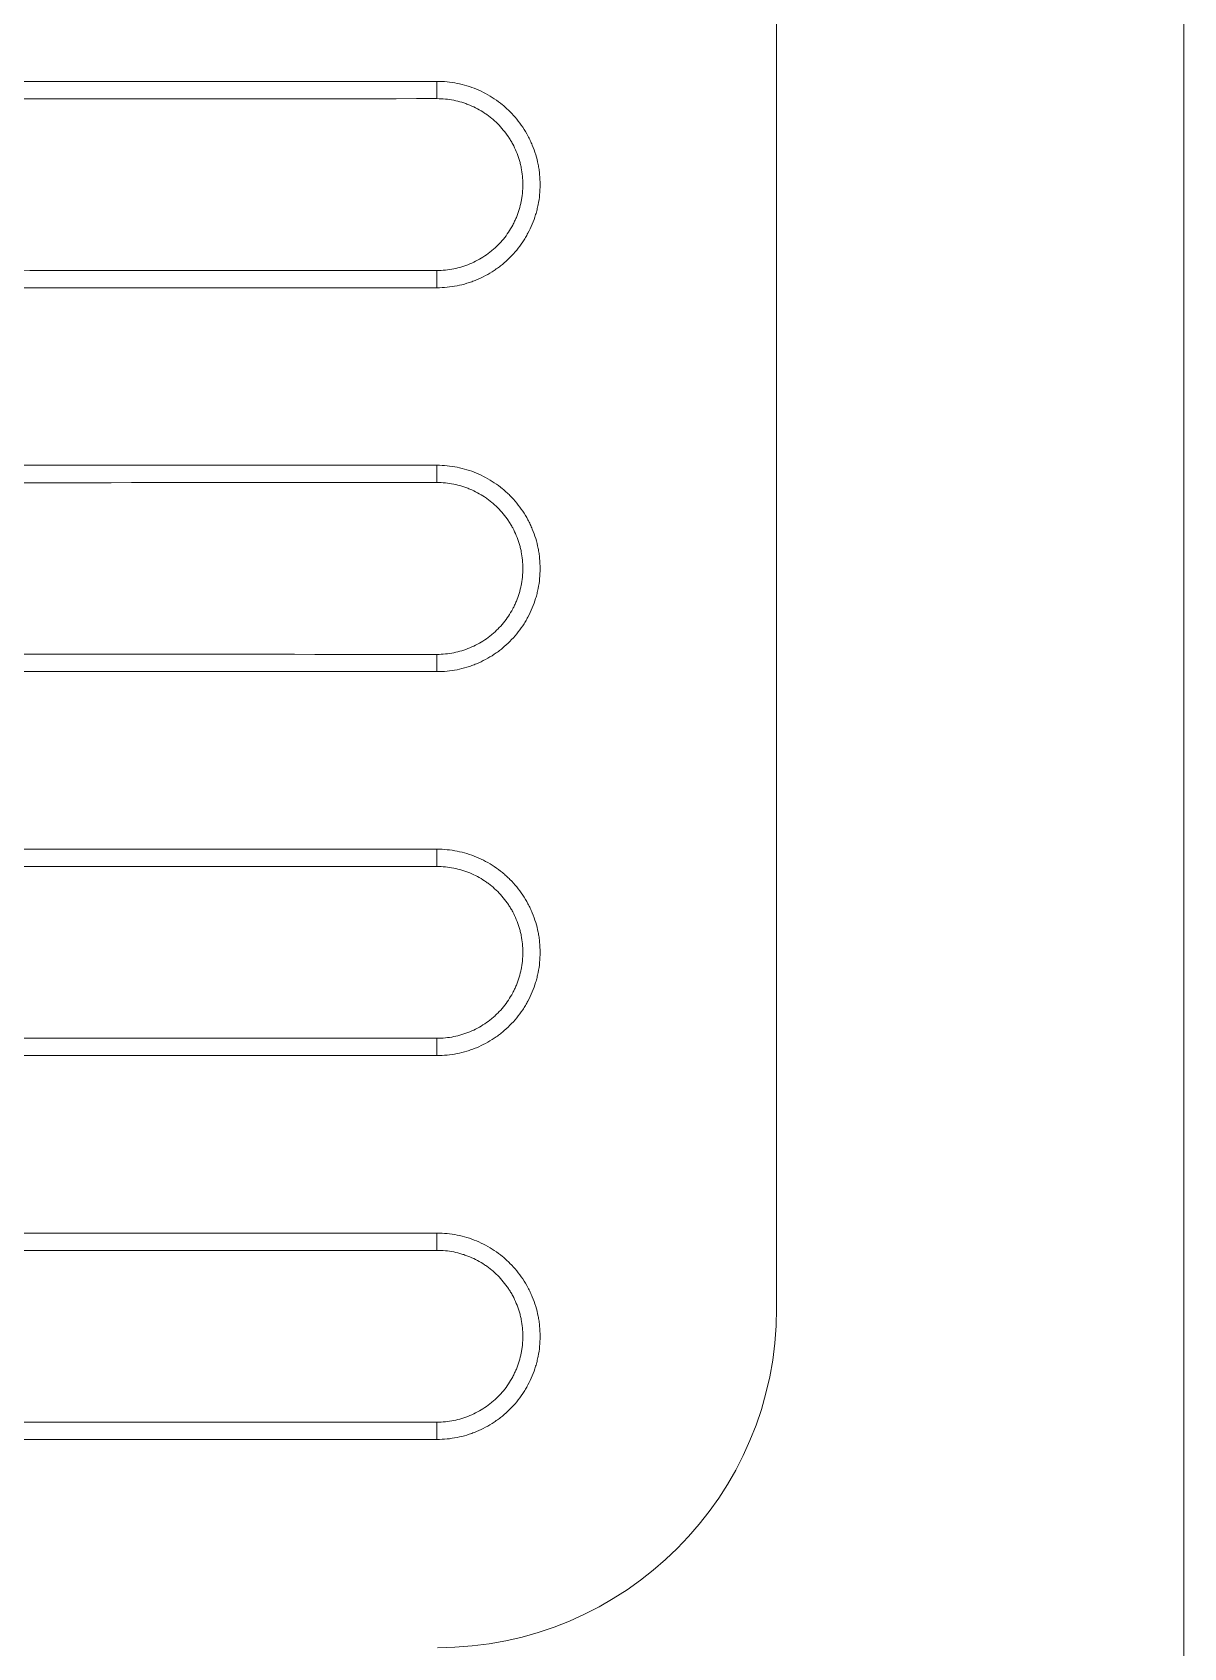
# Model space of a CAD drawing. Header units: millimetres. Extents: x -195 to 1349, y 148 to 750.
# Drawn here: x 942.15 to 955.64, y 325.08 to 344.02 of the extents above; entities that cross this region are included whole.
import ezdxf

# ---------------------------------------------------------------- set-up
doc = ezdxf.new("R2010")
doc.units = ezdxf.units.MM
doc.layers.add('4', color=7, linetype='CONTINUOUS', true_color=0xffffff)

msp = doc.modelspace()

# ---------------------------------------------------------------- linework, layer by layer
at = {"layer": '4', "color": 7, "linetype": 'Continuous', "lineweight": 18}
for p, q in [((955.641036606651, 317.0393625063269), (955.641036606651, 493.4312910292714)), ((950.869955886651, 329.0606686677991), (950.869955886651, 481.4099848677992))]:
    msp.add_line(p, q, dxfattribs=at)
msp.add_arc((946.894055286651, 329.0606686677991), 3.9759006, 270, 0, dxfattribs=at)
for points, knots in [([(946.8880304366508, 343.444886583969), (944.3433805259689, 343.4448865839341), (941.798730615287, 343.4448865839882), (937.5216391145302, 343.4448865840702), (935.7891975244554, 343.4448865841009), (932.6576477247728, 343.4448865840984), (931.258539515165, 343.4448865840762), (929.8594313055573, 343.4448865840175)], [0, 0, 0, 0, 0.4483016878415163, 0.4483016878415163, 0.7535132164125566, 0.7535132164125566, 1, 1, 1, 1]), ([(946.8880304366504, 341.0257669516289), (946.967936079041, 341.0257669610377), (947.0465056305738, 341.0336071841441), (947.1624378962545, 341.0566462231983), (947.200755108537, 341.0662440208421), (947.2577420027525, 341.0835097364716), (947.276687395306, 341.0897569100898), (947.3142688098584, 341.1031892476476), (947.3328177205091, 341.1103414565041), (947.4243556437884, 341.1482784576534), (947.4938187816922, 341.1854215797429), (947.5759817236531, 341.2402648035214), (947.5921738940115, 341.2516670022933), (947.624081837063, 341.2753305039478), (947.639837160325, 341.2876248502041), (947.6860717591219, 341.3255604808494), (947.7154326943362, 341.3521524842199), (947.7991198024752, 341.4358415269175), (947.8491905870474, 341.4967266961781), (947.9044580408049, 341.5793503070861), (947.9151668664734, 341.5962540904496), (947.9356446457839, 341.6304184649929), (947.9454244247811, 341.6476894620494), (947.9734156560869, 341.7000568632279), (947.9902847499197, 341.7357053138129), (948.0204525826584, 341.8084705275414), (948.0337552447292, 341.8455856772789), (948.0510203284846, 341.9023642189395), (948.0563260047722, 341.9214751958667), (948.0660209464073, 341.9600740247711), (948.0704162903836, 341.9796032104753), (948.089844578285, 342.0771743178293), (948.0975372006999, 342.1556445774257), (948.0976163724366, 342.2739534266364), (948.0956867925161, 342.3134927091937), (948.0898673610417, 342.3729556639029), (948.0874320735618, 342.3928154198863), (948.0816245697602, 342.4321489375901), (948.0782481343965, 342.4516772922669), (948.0589845624414, 342.5486217807755), (948.0361743889455, 342.6240108134135), (947.9983625796519, 342.7155242816095), (947.9903229298038, 342.7336872228444), (947.9732898892289, 342.7697338450268), (947.9643066413951, 342.7875889195994), (947.9362327916085, 342.840157199512), (947.9159380464438, 342.8740708218261), (947.8503007663644, 342.9724041605795), (947.8003391624447, 343.033512397911), (947.7298308944464, 343.1041220400209), (947.7153916130105, 343.1178848793052), (947.6859929400841, 343.1445579496375), (947.6410461135799, 343.18335681843), (947.5935882152901, 343.2185739418385), (947.5281158782318, 343.2623990010761), (947.4942648530863, 343.2827213202668), (947.4243369790297, 343.3201910856539), (947.3880954597881, 343.3373898551383), (947.2781862417112, 343.3829791943547), (947.2028374671778, 343.4059866235839), (947.0866491354491, 343.4292373292257), (947.0473414007506, 343.4351086830464), (946.9678393324195, 343.4429476585242), (946.9279853006224, 343.4448865829044), (946.8880304366508, 343.444886583969)], [0, 0, 0, 0, 0.06250000000001077, 0.06250000000001077, 0.09375000000001722, 0.09375000000001722, 0.1093750000000205, 0.1093750000000205, 0.1250000000000237, 0.1250000000000237, 0.1875000000000416, 0.1875000000000416, 0.2031250000000488, 0.2031250000000488, 0.218750000000056, 0.218750000000056, 0.2500000000000745, 0.2500000000000745, 0.3125000000001193, 0.3125000000001193, 0.3281250000001252, 0.3281250000001252, 0.3437500000001311, 0.3437500000001311, 0.3750000000001403, 0.3750000000001403, 0.4062500000001496, 0.4062500000001496, 0.421875000000149, 0.421875000000149, 0.4375000000001483, 0.4375000000001483, 0.5000000000001437, 0.5000000000001437, 0.5312500000001414, 0.5312500000001414, 0.5468750000001454, 0.5468750000001454, 0.5625000000001494, 0.5625000000001494, 0.625000000000145, 0.625000000000145, 0.6406250000001378, 0.6406250000001378, 0.6562500000001307, 0.6562500000001307, 0.6875000000001161, 0.6875000000001161, 0.7500000000000888, 0.7500000000000888, 0.7656250000000838, 0.7656250000000838, 0.7812500000000788, 0.8125000000000656, 0.8125000000000656, 0.8437500000000523, 0.8437500000000523, 0.8750000000000391, 0.8750000000000391, 0.9375000000000195, 0.9375000000000195, 0.9687500000000098, 0.9687500000000098, 1, 1, 1, 1]), ([(946.8880304366508, 343.2424009329093), (944.3434155779585, 343.2414692494294), (941.7988007192662, 343.2405375660386), (937.5217267445042, 343.2389715613472), (935.7892676284346, 343.2383372400496), (932.6576827684919, 343.2371906438302), (931.258557024619, 343.2366783689196), (929.859431280746, 343.2361660939723)], [0, 0, 0, 0, 0.4482955119317479, 0.4482955119317479, 0.7535101276863698, 0.7535101276863698, 1, 1, 1, 1]), ([(946.8880304366508, 343.2424009329093), (946.9545490784026, 343.242425286354), (947.0199747480016, 343.2360165960736), (947.1164943827765, 343.2168751760131), (947.1483968333046, 343.2089010501992), (947.1958380274159, 343.1945120661474), (947.2116092140586, 343.1893012153101), (947.2428951710201, 343.1781007968717), (947.2583377053768, 343.1721387106908), (947.3040832501946, 343.153201618292), (947.3634813686072, 343.1250708879513), (947.4198156792052, 343.0914088332663), (947.4608806078136, 343.0640214698475), (947.474373658961, 343.054539833947), (947.5009617827272, 343.0348580613599), (947.5140902997365, 343.0246293907121), (947.5526006477487, 342.9930545660527), (947.5770304579339, 342.9708978765438), (947.6467363239165, 342.9012388264935), (947.6884434842552, 342.8505605383396), (947.7344804050431, 342.7817869869222), (947.7433986386809, 342.7677139325521), (947.7604577437, 342.7392624255056), (947.7686054234443, 342.7248798298725), (947.7919318996526, 342.6812734501739), (947.8060016124639, 342.6515941452233), (947.8311446803573, 342.5910048765512), (947.8422464038028, 342.5601065642341), (947.8566372285509, 342.5128301495009), (947.8610568894441, 342.4969163885293), (947.8691307656737, 342.4647744841349), (947.8727903545405, 342.4485108630913), (947.8825121324608, 342.3997537893951), (947.8921283336972, 342.3345687288336), (947.8954431608335, 342.2690529307297), (947.8955029448474, 342.2033662865612), (947.8939395107, 342.1704393362444), (947.8891028167642, 342.1209181382265), (947.8870702794593, 342.1043765475895), (947.8822198582685, 342.0716173923376), (947.868112912981, 341.9903001691911), (947.8443726884701, 341.9118067784615), (947.812886388438, 341.835584018392), (947.8061954777661, 341.8204548583941), (947.792017479326, 341.7904299242102), (947.7845380876074, 341.7755564322501), (947.7611580355358, 341.7317727384248), (947.7442454513078, 341.7035351064465), (947.6895830283125, 341.6216386833042), (947.647974801573, 341.5707487985409), (947.5892565140655, 341.5119503274463), (947.5772206126192, 341.5004933236976), (947.5527217739523, 341.47829120325), (947.5402380950188, 341.467524611801), (947.502100570066, 341.4362049844838), (947.4757656123088, 341.4166244193633), (947.4212305721342, 341.3801262577243), (947.3930504175762, 341.3631802088106), (947.3348047404779, 341.3319799823896), (947.3046027640519, 341.3176857280083), (947.2435593950057, 341.2923786603502), (947.1816221830894, 341.2702560129188), (947.117976930465, 341.2542184611592), (947.0534493609539, 341.2413242669559), (947.0207098941924, 341.2364162947941), (946.9544993583401, 341.229861886364), (946.9213075777377, 341.2282404225393), (946.8880304390002, 341.2282526026886)], [0, 0, 0, 0, 0.06250000000002275, 0.06250000000002275, 0.09375000000003085, 0.09375000000003085, 0.1093750000000359, 0.1093750000000359, 0.1250000000000409, 0.1250000000000409, 0.1562500000000473, 0.1875000000000538, 0.1875000000000538, 0.2031250000000524, 0.2031250000000524, 0.2187500000000511, 0.2187500000000511, 0.2500000000000493, 0.2500000000000493, 0.3125000000000457, 0.3125000000000457, 0.3281250000000462, 0.3281250000000462, 0.3437500000000467, 0.3437500000000467, 0.3750000000000391, 0.3750000000000391, 0.4062500000000315, 0.4062500000000315, 0.4218750000000331, 0.4218750000000331, 0.4375000000000347, 0.4375000000000347, 0.4687500000000263, 0.5000000000000178, 0.5000000000000178, 0.5312500000000093, 0.5312500000000093, 0.546875000000012, 0.546875000000012, 0.5625000000000145, 0.6250000000000018, 0.6250000000000018, 0.6406250000000047, 0.6406250000000047, 0.6562500000000075, 0.6562500000000075, 0.6875000000000103, 0.6875000000000103, 0.7500000000000155, 0.7500000000000155, 0.7656250000000147, 0.7656250000000147, 0.7812500000000137, 0.7812500000000137, 0.8125000000000117, 0.8125000000000117, 0.8437500000000098, 0.8437500000000098, 0.8750000000000078, 0.8750000000000078, 0.9062500000000059, 0.9375000000000039, 0.9375000000000039, 0.968750000000002, 0.968750000000002, 1, 1, 1, 1]), ([(946.8880304366504, 341.2282526026886), (944.3434155779582, 341.229184286213), (941.798800719266, 341.2301159696696), (937.5217267445032, 341.2316819744215), (935.7892676284328, 341.2323162957298), (932.6576820076933, 341.2334628921935), (931.2585555030244, 341.2339751673478), (929.8594289983554, 341.234487442511)], [0, 0, 0, 0, 0.448295451845468, 0.448295451845468, 0.7535100266914697, 0.7535100266914697, 1, 1, 1, 1]), ([(946.8880304366504, 341.0257669516289), (944.3433805259685, 341.0257669517084), (941.7987306152866, 341.02576695172), (937.5216391145291, 341.0257669516985), (935.7891975244535, 341.0257669516785), (932.6576468761825, 341.0257669516467), (931.2585378179873, 341.025766951634), (929.859428759792, 341.0257669516301)], [0, 0, 0, 0, 0.4483016208207015, 0.4483016208207015, 0.7535131037629493, 0.7535131037629493, 1, 1, 1, 1]), ([(946.8880304366508, 338.944886583969), (944.3433805259689, 338.9448865839341), (941.7987306152869, 338.9448865839881), (937.5216391145302, 338.9448865840702), (935.7891975244554, 338.9448865841009), (932.6576477247727, 338.9448865840984), (931.2585395151649, 338.9448865840762), (929.8594313055571, 338.9448865840175)], [0, 0, 0, 0, 0.4483016878415091, 0.4483016878415091, 0.753513216412544, 0.753513216412544, 1, 1, 1, 1]), ([(946.8880304366504, 336.5257669516288), (946.967936079041, 336.5257669610377), (947.0465056305738, 336.5336071841441), (947.1624378962545, 336.5566462231983), (947.200755108537, 336.566244020842), (947.2577420027525, 336.5835097364716), (947.276687395306, 336.5897569100898), (947.3142688098584, 336.6031892476476), (947.332817720509, 336.6103414565041), (947.4243556437884, 336.6482784576534), (947.4938187816922, 336.6854215797429), (947.5759817236531, 336.7402648035213), (947.5921738940115, 336.7516670022932), (947.624081837063, 336.7753305039478), (947.639837160325, 336.7876248502041), (947.6860717591219, 336.8255604808495), (947.7154326943362, 336.8521524842199), (947.7991198024752, 336.9358415269175), (947.8491905870474, 336.996726696178), (947.9044580408049, 337.0793503070861), (947.9151668664733, 337.0962540904495), (947.9356446457839, 337.1304184649929), (947.9454244247811, 337.1476894620494), (947.9734156560869, 337.2000568632279), (947.9902847499197, 337.2357053138128), (948.0204525826584, 337.3084705275413), (948.033755244729, 337.3455856772788), (948.0510203284846, 337.4023642189395), (948.0563260047722, 337.4214751958665), (948.0660209464073, 337.460074024771), (948.0704162903836, 337.4796032104753), (948.089844578285, 337.5771743178291), (948.0975372006999, 337.6556445774257), (948.0976163724365, 337.7739534266362), (948.0956867925161, 337.8134927091936), (948.0898673610417, 337.8729556639028), (948.0874320735618, 337.8928154198863), (948.0816245697602, 337.9321489375901), (948.0782481343965, 337.9516772922669), (948.0589845624414, 338.0486217807755), (948.0361743889455, 338.1240108134135), (947.9983625796519, 338.2155242816095), (947.9903229298038, 338.2336872228443), (947.9732898892289, 338.2697338450267), (947.9643066413951, 338.2875889195993), (947.9362327916085, 338.3401571995119), (947.9159380464438, 338.374070821826), (947.8503007663646, 338.4724041605794), (947.8003391624447, 338.533512397911), (947.7298308944466, 338.6041220400209), (947.7153916130105, 338.6178848793052), (947.6859929400841, 338.6445579496375), (947.6410461135799, 338.6833568184298), (947.5935882152902, 338.7185739418384), (947.5281158782318, 338.7623990010761), (947.4942648530863, 338.7827213202668), (947.4243369790297, 338.8201910856539), (947.3880954597882, 338.8373898551383), (947.2781862417112, 338.8829791943547), (947.2028374671779, 338.9059866235839), (947.0866491354491, 338.9292373292256), (947.0473414007507, 338.9351086830465), (946.9678393324195, 338.9429476585242), (946.9279853006224, 338.9448865829044), (946.8880304366508, 338.944886583969)], [0, 0, 0, 0, 0.06250000000002097, 0.06250000000002097, 0.09375000000002875, 0.09375000000002875, 0.1093750000000327, 0.1093750000000327, 0.1250000000000366, 0.1250000000000366, 0.1875000000000345, 0.1875000000000345, 0.2031250000000309, 0.2031250000000309, 0.2187500000000274, 0.2187500000000274, 0.2500000000000314, 0.2500000000000314, 0.3125000000000316, 0.3125000000000316, 0.3281250000000271, 0.3281250000000271, 0.3437500000000226, 0.3437500000000226, 0.3750000000000137, 0.3750000000000137, 0.4062500000000047, 0.4062500000000047, 0.4218750000000055, 0.4218750000000055, 0.4375000000000062, 0.4375000000000062, 0.5000000000000082, 0.5000000000000082, 0.5312500000000091, 0.5312500000000091, 0.5468750000000042, 0.5468750000000042, 0.5624999999999992, 0.5624999999999992, 0.6250000000000118, 0.6250000000000118, 0.6406250000000098, 0.6406250000000098, 0.6562500000000079, 0.6562500000000079, 0.6875000000000041, 0.6875000000000041, 0.7499999999999963, 0.7499999999999963, 0.7656250000000012, 0.7656250000000012, 0.781250000000006, 0.8125000000000043, 0.8125000000000043, 0.8437500000000028, 0.8437500000000028, 0.8750000000000011, 0.8750000000000011, 0.9374999999999979, 0.9374999999999979, 0.968749999999999, 0.968749999999999, 1, 1, 1, 1]), ([(946.8880304366508, 338.7424009329093), (944.3434155779585, 338.7414692494294), (941.7988007192662, 338.7405375660386), (937.5217267445042, 338.7389715613472), (935.7892676284346, 338.7383372400496), (932.6576827684921, 338.7371906438302), (931.2585570246192, 338.7366783689196), (929.8594312807465, 338.7361660939723)], [0, 0, 0, 0, 0.4482955119317614, 0.4482955119317614, 0.7535101276863927, 0.7535101276863927, 1, 1, 1, 1]), ([(946.8880304366508, 338.7424009329093), (946.9545490784026, 338.742425286354), (947.0199747480016, 338.7360165960736), (947.1164943827765, 338.7168751760131), (947.1483968333046, 338.7089010501992), (947.1958380274159, 338.6945120661474), (947.2116092140586, 338.6893012153101), (947.2428951710201, 338.6781007968717), (947.2583377053768, 338.6721387106909), (947.3040832501947, 338.6532016182921), (947.3634813686072, 338.6250708879512), (947.4198156792052, 338.5914088332663), (947.4608806078136, 338.5640214698475), (947.474373658961, 338.5545398339469), (947.5009617827272, 338.5348580613598), (947.5140902997365, 338.5246293907121), (947.5526006477487, 338.4930545660527), (947.5770304579339, 338.4708978765438), (947.6467363239165, 338.4012388264935), (947.6884434842552, 338.3505605383396), (947.7344804050431, 338.2817869869222), (947.7433986386809, 338.2677139325521), (947.7604577437, 338.2392624255056), (947.7686054234443, 338.2248798298725), (947.7919318996527, 338.1812734501739), (947.8060016124639, 338.1515941452233), (947.8311446803573, 338.0910048765512), (947.8422464038028, 338.0601065642342), (947.8566372285509, 338.012830149501), (947.8610568894441, 337.9969163885293), (947.8691307656737, 337.9647744841349), (947.8727903545405, 337.9485108630913), (947.8825121324608, 337.8997537893951), (947.8921283336972, 337.8345687288336), (947.8954431608335, 337.7690529307297), (947.8955029448474, 337.7033662865612), (947.8939395107001, 337.6704393362444), (947.8891028167642, 337.6209181382264), (947.8870702794593, 337.6043765475895), (947.8822198582685, 337.5716173923375), (947.868112912981, 337.4903001691911), (947.8443726884701, 337.4118067784615), (947.8128863884378, 337.335584018392), (947.8061954777661, 337.320454858394), (947.792017479326, 337.2904299242102), (947.7845380876073, 337.27555643225), (947.7611580355357, 337.2317727384247), (947.7442454513077, 337.2035351064464), (947.6895830283124, 337.1216386833042), (947.6479748015729, 337.0707487985409), (947.5892565140655, 337.0119503274463), (947.577220612619, 337.0004933236976), (947.5527217739523, 336.97829120325), (947.5402380950188, 336.9675246118009), (947.5021005700659, 336.9362049844837), (947.4757656123087, 336.9166244193633), (947.4212305721342, 336.8801262577242), (947.3930504175762, 336.8631802088105), (947.3348047404779, 336.8319799823894), (947.3046027640519, 336.8176857280083), (947.2435593950057, 336.7923786603502), (947.1816221830893, 336.7702560129188), (947.1179769304649, 336.7542184611592), (947.0534493609539, 336.7413242669559), (947.0207098941924, 336.7364162947941), (946.9544993583401, 336.7298618863639), (946.9213075777377, 336.7282404225393), (946.8880304390002, 336.7282526026886)], [0, 0, 0, 0, 0.06249999999995777, 0.06249999999995777, 0.09374999999993665, 0.09374999999993665, 0.1093749999999261, 0.1093749999999261, 0.1249999999999155, 0.1249999999999155, 0.1562499999998954, 0.1874999999998753, 0.1874999999998753, 0.2031249999998689, 0.2031249999998689, 0.2187499999998625, 0.2187499999998625, 0.2499999999998581, 0.2499999999998581, 0.3124999999998444, 0.3124999999998444, 0.3281249999998455, 0.3281249999998455, 0.3437499999998466, 0.3437499999998466, 0.3749999999998573, 0.3749999999998573, 0.4062499999998681, 0.4062499999998681, 0.4218749999998808, 0.4218749999998808, 0.4374999999998934, 0.4374999999998934, 0.4687499999999199, 0.4999999999999465, 0.4999999999999465, 0.531249999999973, 0.531249999999973, 0.5468749999999795, 0.5468749999999795, 0.5624999999999859, 0.6250000000000349, 0.6250000000000349, 0.6406250000000411, 0.6406250000000411, 0.6562500000000473, 0.6562500000000473, 0.6875000000000481, 0.6875000000000481, 0.750000000000057, 0.750000000000057, 0.7656250000000534, 0.7656250000000534, 0.7812500000000498, 0.7812500000000498, 0.8125000000000427, 0.8125000000000427, 0.8437500000000356, 0.8437500000000356, 0.8750000000000285, 0.8750000000000285, 0.9062500000000214, 0.9375000000000142, 0.9375000000000142, 0.9687500000000071, 0.9687500000000071, 1, 1, 1, 1]), ([(946.8880304366504, 336.7282526026886), (944.3434155779582, 336.729184286213), (941.798800719266, 336.7301159696696), (937.5217267445032, 336.7316819744215), (935.7892676284328, 336.7323162957298), (932.6576820280454, 336.733462892186), (931.2585555437287, 336.7339751673329), (929.8594290594119, 336.7344874424886)], [0, 0, 0, 0, 0.4482954534528434, 0.4482954534528434, 0.7535100293932002, 0.7535100293932002, 1, 1, 1, 1]), ([(946.8880304366504, 336.5257669516288), (944.3433805259685, 336.5257669517083), (941.7987306152866, 336.52576695172), (937.5216391145291, 336.5257669516985), (935.7891975244535, 336.5257669516785), (932.6576468987088, 336.5257669516466), (931.2585378630397, 336.525766951634), (929.8594288273705, 336.5257669516301)], [0, 0, 0, 0, 0.4483016225998009, 0.4483016225998009, 0.7535131067532904, 0.7535131067532904, 1, 1, 1, 1]), ([(946.8880304366508, 334.444886583969), (944.3433805259689, 334.4448865839341), (941.798730615287, 334.4448865839881), (937.5216391145302, 334.4448865840702), (935.7891975244554, 334.4448865841009), (932.6576477247725, 334.4448865840984), (931.2585395151644, 334.4448865840762), (929.8594313055564, 334.4448865840175)], [0, 0, 0, 0, 0.4483016878414908, 0.4483016878414908, 0.7535132164125137, 0.7535132164125137, 1, 1, 1, 1]), ([(946.8880304366504, 332.0257669516288), (946.967936079041, 332.0257669610377), (947.0465056305738, 332.0336071841441), (947.1624378962545, 332.0566462231983), (947.2007551085371, 332.0662440208421), (947.2577420027526, 332.0835097364717), (947.276687395306, 332.0897569100898), (947.3142688098585, 332.1031892476476), (947.3328177205092, 332.1103414565041), (947.4243556437884, 332.1482784576534), (947.4938187816922, 332.1854215797429), (947.5759817236531, 332.2402648035214), (947.5921738940115, 332.2516670022933), (947.6240818370632, 332.2753305039479), (947.639837160325, 332.2876248502041), (947.686071759122, 332.3255604808496), (947.7154326943362, 332.3521524842199), (947.7991198024753, 332.4358415269176), (947.8491905870474, 332.4967266961781), (947.9044580408049, 332.5793503070862), (947.9151668664736, 332.5962540904496), (947.9356446457839, 332.6304184649931), (947.9454244247811, 332.6476894620495), (947.9734156560869, 332.700056863228), (947.9902847499197, 332.735705313813), (948.0204525826584, 332.8084705275415), (948.0337552447292, 332.845585677279), (948.0510203284847, 332.9023642189396), (948.0563260047722, 332.9214751958667), (948.0660209464073, 332.9600740247711), (948.0704162903837, 332.9796032104755), (948.089844578285, 333.0771743178294), (948.0975372006999, 333.1556445774258), (948.0976163724366, 333.2739534266364), (948.095686792516, 333.3134927091938), (948.0898673610417, 333.372955663903), (948.0874320735618, 333.3928154198865), (948.0816245697602, 333.4321489375902), (948.0782481343965, 333.451677292267), (948.0589845624413, 333.5486217807757), (948.0361743889454, 333.6240108134136), (947.9983625796518, 333.7155242816096), (947.9903229298038, 333.7336872228445), (947.9732898892288, 333.7697338450269), (947.9643066413951, 333.7875889195996), (947.9362327916085, 333.8401571995121), (947.9159380464437, 333.8740708218261), (947.8503007663644, 333.9724041605795), (947.8003391624445, 334.0335123979111), (947.7298308944464, 334.104122040021), (947.7153916130103, 334.1178848793052), (947.6859929400839, 334.1445579496376), (947.6410461135797, 334.18335681843), (947.5935882152901, 334.2185739418385), (947.5281158782317, 334.2623990010762), (947.4942648530862, 334.2827213202669), (947.4243369790296, 334.3201910856539), (947.388095459788, 334.3373898551383), (947.2781862417112, 334.3829791943547), (947.2028374671777, 334.4059866235839), (947.086649135449, 334.4292373292257), (947.0473414007506, 334.4351086830465), (946.9678393324195, 334.4429476585241), (946.9279853006224, 334.4448865829044), (946.8880304366508, 334.444886583969)], [0, 0, 0, 0, 0.06249999999996612, 0.06249999999996612, 0.09374999999995295, 0.09374999999995295, 0.1093749999999464, 0.1093749999999464, 0.1249999999999398, 0.1249999999999398, 0.1874999999999218, 0.1874999999999218, 0.2031249999999174, 0.2031249999999174, 0.2187499999999129, 0.2187499999999129, 0.2499999999999039, 0.2499999999999039, 0.3124999999998821, 0.3124999999998821, 0.3281249999998789, 0.3281249999998789, 0.3437499999998757, 0.3437499999998757, 0.3749999999998815, 0.3749999999998815, 0.4062499999998874, 0.4062499999998874, 0.4218749999998956, 0.4218749999998956, 0.4374999999999038, 0.4374999999999038, 0.4999999999999344, 0.4999999999999344, 0.5312499999999496, 0.5312499999999496, 0.5468749999999627, 0.5468749999999627, 0.5624999999999758, 0.5624999999999758, 0.6250000000000173, 0.6250000000000173, 0.6406250000000215, 0.6406250000000215, 0.6562500000000259, 0.6562500000000259, 0.6875000000000319, 0.6875000000000319, 0.7500000000000436, 0.7500000000000436, 0.7656250000000427, 0.7656250000000427, 0.7812500000000419, 0.8125000000000359, 0.8125000000000359, 0.84375000000003, 0.84375000000003, 0.875000000000024, 0.875000000000024, 0.937500000000012, 0.937500000000012, 0.9687500000000061, 0.9687500000000061, 1, 1, 1, 1]), ([(946.8880304366508, 334.2424009329093), (944.3434155779585, 334.2414692494294), (941.7988007192662, 334.2405375660386), (937.5217267445042, 334.2389715613472), (935.7892676284346, 334.2383372400496), (932.6576827684921, 334.2371906438302), (931.2585570246192, 334.2366783689196), (929.8594312807464, 334.2361660939723)], [0, 0, 0, 0, 0.4482955119317596, 0.4482955119317596, 0.7535101276863896, 0.7535101276863896, 1, 1, 1, 1]), ([(946.8880304366508, 334.2424009329093), (946.9545490784026, 334.242425286354), (947.0199747480016, 334.2360165960736), (947.1164943827764, 334.216875176013), (947.1483968333046, 334.2089010501992), (947.1958380274158, 334.1945120661474), (947.2116092140586, 334.1893012153101), (947.2428951710201, 334.1781007968717), (947.2583377053768, 334.1721387106909), (947.3040832501947, 334.153201618292), (947.3634813686072, 334.1250708879512), (947.419815679205, 334.0914088332663), (947.4608806078135, 334.0640214698475), (947.474373658961, 334.054539833947), (947.5009617827272, 334.0348580613599), (947.5140902997365, 334.0246293907121), (947.5526006477487, 333.9930545660527), (947.5770304579339, 333.9708978765439), (947.6467363239165, 333.9012388264935), (947.6884434842552, 333.8505605383397), (947.7344804050431, 333.7817869869223), (947.7433986386809, 333.7677139325522), (947.7604577437, 333.7392624255057), (947.7686054234442, 333.7248798298726), (947.7919318996526, 333.681273450174), (947.8060016124639, 333.6515941452234), (947.8311446803572, 333.5910048765513), (947.8422464038028, 333.5601065642342), (947.8566372285509, 333.512830149501), (947.861056889444, 333.4969163885294), (947.8691307656737, 333.464774484135), (947.8727903545405, 333.4485108630914), (947.8825121324608, 333.3997537893952), (947.8921283336972, 333.3345687288336), (947.8954431608335, 333.2690529307298), (947.8955029448474, 333.2033662865613), (947.8939395107001, 333.1704393362445), (947.8891028167642, 333.1209181382266), (947.8870702794593, 333.1043765475896), (947.8822198582685, 333.0716173923377), (947.868112912981, 332.9903001691911), (947.8443726884701, 332.9118067784616), (947.812886388438, 332.8355840183921), (947.8061954777661, 332.8204548583941), (947.792017479326, 332.7904299242103), (947.7845380876074, 332.7755564322501), (947.7611580355358, 332.7317727384248), (947.7442454513078, 332.7035351064465), (947.6895830283125, 332.6216386833042), (947.647974801573, 332.5707487985409), (947.5892565140655, 332.5119503274464), (947.5772206126192, 332.5004933236976), (947.5527217739523, 332.47829120325), (947.5402380950188, 332.467524611801), (947.5021005700659, 332.4362049844837), (947.4757656123088, 332.4166244193633), (947.4212305721343, 332.3801262577242), (947.3930504175762, 332.3631802088105), (947.3348047404779, 332.3319799823895), (947.3046027640519, 332.3176857280083), (947.2435593950057, 332.2923786603502), (947.1816221830894, 332.2702560129187), (947.1179769304649, 332.2542184611592), (947.0534493609539, 332.2413242669559), (947.0207098941924, 332.236416294794), (946.9544993583401, 332.2298618863639), (946.9213075777377, 332.2282404225393), (946.8880304390002, 332.2282526026886)], [0, 0, 0, 0, 0.06249999999997456, 0.06249999999997456, 0.09374999999996311, 0.09374999999996311, 0.1093749999999562, 0.1093749999999562, 0.1249999999999492, 0.1249999999999492, 0.1562499999999414, 0.1874999999999335, 0.1874999999999335, 0.2031249999999332, 0.2031249999999332, 0.218749999999933, 0.218749999999933, 0.2499999999999375, 0.2499999999999375, 0.312499999999942, 0.312499999999942, 0.3281249999999521, 0.3281249999999521, 0.3437499999999624, 0.3437499999999624, 0.3749999999999943, 0.3749999999999943, 0.4062500000000263, 0.4062500000000263, 0.421875000000036, 0.421875000000036, 0.4375000000000456, 0.4375000000000456, 0.4687500000000535, 0.5000000000000613, 0.5000000000000613, 0.5312500000000691, 0.5312500000000691, 0.5468750000000668, 0.5468750000000668, 0.5625000000000646, 0.6250000000000296, 0.6250000000000296, 0.6406250000000239, 0.6406250000000239, 0.6562500000000182, 0.6562500000000182, 0.68750000000001, 0.68750000000001, 0.7499999999999969, 0.7499999999999969, 0.7656249999999971, 0.7656249999999971, 0.7812499999999973, 0.7812499999999973, 0.8124999999999977, 0.8124999999999977, 0.8437499999999981, 0.8437499999999981, 0.8749999999999984, 0.8749999999999984, 0.9062499999999989, 0.9374999999999992, 0.9374999999999992, 0.9687499999999997, 0.9687499999999997, 1, 1, 1, 1]), ([(946.8880304366504, 332.2282526026886), (944.3434155779582, 332.229184286213), (941.798800719266, 332.2301159696696), (937.5217267445032, 332.2316819744215), (935.7892676284328, 332.2323162957298), (932.6576821045676, 332.2334628921579), (931.2585556967729, 332.2339751672769), (929.8594292889782, 332.2344874424045)], [0, 0, 0, 0, 0.4482954594964146, 0.4482954594964146, 0.7535100395514374, 0.7535100395514374, 1, 1, 1, 1]), ([(946.8880304366504, 332.0257669516288), (944.3433805259685, 332.0257669517083), (941.7987306152866, 332.02576695172), (937.5216391145291, 332.0257669516985), (935.7891975244535, 332.0257669516785), (932.6576467519621, 332.0257669516467), (931.2585375695465, 332.025766951634), (929.859428387131, 332.0257669516301)], [0, 0, 0, 0, 0.4483016110098809, 0.4483016110098809, 0.7535130872727527, 0.7535130872727527, 1, 1, 1, 1]), ([(946.8880304366508, 329.944886583969), (944.3433805259689, 329.9448865839341), (941.798730615287, 329.9448865839882), (937.5216391145302, 329.9448865840702), (935.7891975244554, 329.9448865841009), (932.6576477247727, 329.9448865840984), (931.2585395151648, 329.9448865840762), (929.859431305557, 329.9448865840175)], [0, 0, 0, 0, 0.4483016878415069, 0.4483016878415069, 0.7535132164125403, 0.7535132164125403, 1, 1, 1, 1]), ([(946.8880304366504, 327.5257669516289), (946.967936079041, 327.5257669610377), (947.0465056305738, 327.5336071841442), (947.1624378962545, 327.5566462231983), (947.200755108537, 327.5662440208421), (947.2577420027526, 327.5835097364716), (947.276687395306, 327.5897569100898), (947.3142688098584, 327.6031892476476), (947.3328177205092, 327.6103414565041), (947.4243556437884, 327.6482784576534), (947.4938187816922, 327.6854215797429), (947.5759817236531, 327.7402648035214), (947.5921738940115, 327.7516670022932), (947.624081837063, 327.7753305039478), (947.639837160325, 327.7876248502041), (947.6860717591219, 327.8255604808495), (947.7154326943362, 327.8521524842199), (947.7991198024752, 327.9358415269175), (947.8491905870474, 327.9967266961781), (947.9044580408049, 328.0793503070861), (947.9151668664734, 328.0962540904496), (947.9356446457839, 328.1304184649929), (947.9454244247811, 328.1476894620494), (947.9734156560869, 328.2000568632279), (947.9902847499197, 328.2357053138128), (948.0204525826584, 328.3084705275413), (948.033755244729, 328.3455856772789), (948.0510203284846, 328.4023642189395), (948.0563260047722, 328.4214751958666), (948.0660209464073, 328.4600740247711), (948.0704162903836, 328.4796032104754), (948.089844578285, 328.5771743178292), (948.0975372006999, 328.6556445774257), (948.0976163724366, 328.7739534266362), (948.0956867925161, 328.8134927091936), (948.0898673610418, 328.8729556639029), (948.0874320735618, 328.8928154198863), (948.0816245697602, 328.9321489375901), (948.0782481343965, 328.9516772922669), (948.0589845624414, 329.0486217807755), (948.0361743889455, 329.1240108134135), (947.9983625796519, 329.2155242816095), (947.9903229298038, 329.2336872228443), (947.9732898892289, 329.2697338450268), (947.9643066413951, 329.2875889195994), (947.9362327916085, 329.340157199512), (947.9159380464438, 329.374070821826), (947.8503007663645, 329.4724041605794), (947.8003391624447, 329.533512397911), (947.7298308944465, 329.6041220400209), (947.7153916130105, 329.6178848793052), (947.6859929400841, 329.6445579496375), (947.6410461135799, 329.6833568184298), (947.5935882152902, 329.7185739418384), (947.5281158782318, 329.7623990010761), (947.4942648530864, 329.7827213202668), (947.4243369790297, 329.8201910856538), (947.3880954597882, 329.8373898551383), (947.2781862417112, 329.8829791943547), (947.2028374671779, 329.9059866235839), (947.0866491354491, 329.9292373292257), (947.0473414007507, 329.9351086830465), (946.9678393324195, 329.9429476585242), (946.9279853006224, 329.9448865829044), (946.8880304366508, 329.944886583969)], [0, 0, 0, 0, 0.06249999999999861, 0.06249999999999861, 0.09374999999999954, 0.09374999999999954, 0.1093749999999974, 0.1093749999999974, 0.1249999999999952, 0.1249999999999952, 0.1874999999999825, 0.1874999999999825, 0.20312499999998, 0.20312499999998, 0.2187499999999776, 0.2187499999999776, 0.2499999999999796, 0.2499999999999796, 0.3124999999999953, 0.3124999999999953, 0.328124999999994, 0.328124999999994, 0.3437499999999926, 0.3437499999999926, 0.3749999999999925, 0.3749999999999925, 0.4062499999999923, 0.4062499999999923, 0.4218749999999983, 0.4218749999999983, 0.4375000000000043, 0.4375000000000043, 0.5000000000000624, 0.5000000000000624, 0.5312500000000859, 0.5312500000000859, 0.5468750000000923, 0.5468750000000923, 0.5625000000000985, 0.5625000000000985, 0.6250000000001003, 0.6250000000001003, 0.6406250000001021, 0.6406250000001021, 0.656250000000104, 0.656250000000104, 0.6875000000000956, 0.6875000000000956, 0.7500000000000667, 0.7500000000000667, 0.7656250000000595, 0.7656250000000595, 0.7812500000000523, 0.8125000000000447, 0.8125000000000447, 0.8437500000000373, 0.8437500000000373, 0.8750000000000299, 0.8750000000000299, 0.9375000000000149, 0.9375000000000149, 0.9687500000000074, 0.9687500000000074, 1, 1, 1, 1]), ([(946.8880304366508, 329.7424009329093), (944.3434155779585, 329.7414692494294), (941.7988007192662, 329.7405375660386), (937.5217267445042, 329.7389715613472), (935.7892676284346, 329.7383372400496), (932.6576827684919, 329.7371906438302), (931.2585570246188, 329.7366783689196), (929.8594312807456, 329.7361660939723)], [0, 0, 0, 0, 0.4482955119317397, 0.4482955119317397, 0.7535101276863563, 0.7535101276863563, 1, 1, 1, 1]), ([(946.8880304366508, 329.7424009329093), (946.9545490784026, 329.7424252863539), (947.0199747480016, 329.7360165960736), (947.1164943827765, 329.7168751760132), (947.1483968333046, 329.7089010501992), (947.1958380274158, 329.6945120661474), (947.2116092140586, 329.6893012153101), (947.2428951710201, 329.6781007968717), (947.2583377053768, 329.6721387106908), (947.3040832501947, 329.6532016182921), (947.3634813686072, 329.6250708879513), (947.419815679205, 329.5914088332663), (947.4608806078135, 329.5640214698475), (947.4743736589609, 329.554539833947), (947.5009617827271, 329.5348580613599), (947.5140902997365, 329.5246293907121), (947.5526006477486, 329.4930545660527), (947.5770304579338, 329.4708978765439), (947.6467363239165, 329.4012388264936), (947.6884434842552, 329.3505605383397), (947.7344804050431, 329.2817869869223), (947.7433986386809, 329.2677139325522), (947.7604577437, 329.2392624255057), (947.7686054234442, 329.2248798298726), (947.7919318996526, 329.181273450174), (947.8060016124639, 329.1515941452234), (947.8311446803572, 329.0910048765513), (947.8422464038028, 329.0601065642342), (947.8566372285509, 329.012830149501), (947.861056889444, 328.9969163885294), (947.8691307656737, 328.964774484135), (947.8727903545405, 328.9485108630914), (947.8825121324608, 328.8997537893952), (947.8921283336972, 328.8345687288336), (947.8954431608335, 328.7690529307298), (947.8955029448474, 328.7033662865613), (947.8939395107001, 328.6704393362446), (947.8891028167642, 328.6209181382266), (947.8870702794594, 328.6043765475896), (947.8822198582685, 328.5716173923377), (947.868112912981, 328.4903001691912), (947.8443726884701, 328.4118067784617), (947.8128863884381, 328.3355840183921), (947.8061954777662, 328.3204548583941), (947.792017479326, 328.2904299242103), (947.7845380876074, 328.2755564322501), (947.7611580355358, 328.2317727384248), (947.744245451308, 328.2035351064465), (947.6895830283127, 328.1216386833042), (947.647974801573, 328.070748798541), (947.5892565140655, 328.0119503274464), (947.5772206126192, 328.0004933236976), (947.5527217739523, 327.97829120325), (947.5402380950188, 327.967524611801), (947.502100570066, 327.9362049844837), (947.4757656123088, 327.9166244193633), (947.4212305721342, 327.8801262577242), (947.3930504175762, 327.8631802088106), (947.3348047404779, 327.8319799823895), (947.304602764052, 327.8176857280083), (947.2435593950057, 327.7923786603503), (947.1816221830894, 327.7702560129187), (947.1179769304649, 327.7542184611592), (947.0534493609539, 327.7413242669559), (947.0207098941924, 327.7364162947941), (946.95449935834, 327.7298618863639), (946.9213075777377, 327.7282404225393), (946.8880304390002, 327.7282526026886)], [0, 0, 0, 0, 0.06249999999994128, 0.06249999999994128, 0.09374999999991192, 0.09374999999991192, 0.1093749999998941, 0.1093749999998941, 0.1249999999998763, 0.1249999999998763, 0.1562499999998345, 0.1874999999997928, 0.1874999999997928, 0.2031249999997756, 0.2031249999997756, 0.2187499999997584, 0.2187499999997584, 0.2499999999997291, 0.2499999999997291, 0.3124999999996796, 0.3124999999996796, 0.3281249999996764, 0.3281249999996764, 0.3437499999996732, 0.3437499999996732, 0.3749999999996813, 0.3749999999996813, 0.4062499999996895, 0.4062499999996895, 0.4218749999996873, 0.4218749999996873, 0.4374999999996851, 0.4374999999996851, 0.4687499999996922, 0.4999999999996994, 0.4999999999996994, 0.5312499999997066, 0.5312499999997066, 0.5468749999997162, 0.5468749999997162, 0.562499999999726, 0.6249999999997418, 0.6249999999997418, 0.6406249999997494, 0.6406249999997494, 0.6562499999997571, 0.6562499999997571, 0.6874999999997692, 0.6874999999997692, 0.7499999999997934, 0.7499999999997934, 0.765624999999804, 0.765624999999804, 0.7812499999998147, 0.7812499999998147, 0.8124999999998412, 0.8124999999998412, 0.8437499999998677, 0.8437499999998677, 0.8749999999998942, 0.8749999999998942, 0.9062499999999206, 0.9374999999999472, 0.9374999999999472, 0.9687499999999736, 0.9687499999999736, 1, 1, 1, 1]), ([(946.8880304366504, 327.7282526026886), (944.3434155779582, 327.729184286213), (941.798800719266, 327.7301159696696), (937.5217267445032, 327.7316819744215), (935.7892676284328, 327.7323162957298), (932.6576821372269, 327.733462892146), (931.2585557620913, 327.7339751672529), (929.8594293869558, 327.7344874423687)], [0, 0, 0, 0, 0.448295462075774, 0.448295462075774, 0.753510043886911, 0.753510043886911, 1, 1, 1, 1]), ([(946.8880304366504, 327.5257669516289), (944.3433805259685, 327.5257669517083), (941.7987306152866, 327.52576695172), (937.5216391145291, 327.5257669516985), (935.7891975244535, 327.5257669516785), (932.6576467394625, 327.5257669516467), (931.2585375445472, 327.525766951634), (929.8594283496318, 327.5257669516301)], [0, 0, 0, 0, 0.4483016100226653, 0.4483016100226653, 0.7535130856134237, 0.7535130856134237, 1, 1, 1, 1])]:
    msp.add_open_spline(points, degree=3, knots=knots, dxfattribs=at)
at = {"layer": '4', "color": 7, "linetype": 'Continuous', "lineweight": 13}
for points in [[(946.8880304366508, 343.2424009329093), (946.8880304366508, 343.3098961499293), (946.8880304366508, 343.3773913669492), (946.8880304366508, 343.444886583969)], [(946.8880304366504, 341.0257669516289), (946.8880304366504, 341.0932621686488), (946.8880304366504, 341.1607573856687), (946.8880304366504, 341.2282526026886)], [(946.8880304366508, 338.7424009329093), (946.8880304366508, 338.8098961499293), (946.8880304366508, 338.8773913669492), (946.8880304366508, 338.944886583969)], [(946.8880304366504, 336.5257669516288), (946.8880304366504, 336.5932621686488), (946.8880304366504, 336.6607573856687), (946.8880304366504, 336.7282526026886)], [(946.8880304366508, 334.2424009329093), (946.8880304366508, 334.3098961499293), (946.8880304366508, 334.3773913669492), (946.8880304366508, 334.444886583969)], [(946.8880304366504, 332.0257669516288), (946.8880304366504, 332.0932621686488), (946.8880304366504, 332.1607573856687), (946.8880304366504, 332.2282526026886)], [(946.8880304366508, 329.7424009329094), (946.8880304366508, 329.8098961499293), (946.8880304366508, 329.8773913669492), (946.8880304366508, 329.944886583969)], [(946.8880304366504, 327.5257669516288), (946.8880304366504, 327.5932621686488), (946.8880304366504, 327.6607573856687), (946.8880304366504, 327.7282526026886)]]:
    msp.add_open_spline(points, degree=3, dxfattribs=at)

doc.saveas('drawing.dxf')
